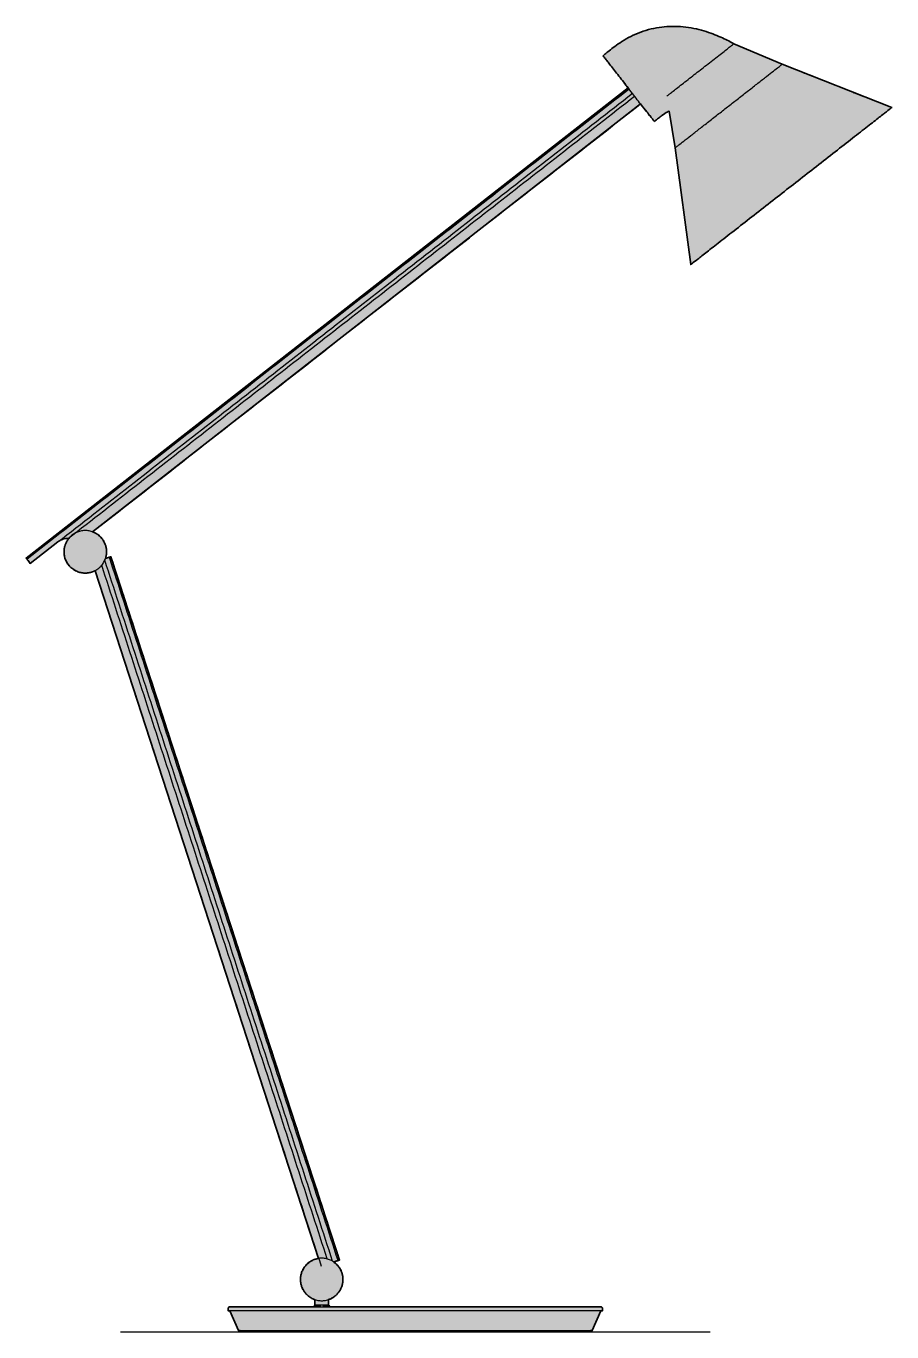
# Model space of a CAD drawing. Header units: millimetres. Extents: x -55 to 1027, y -524 to 768.
# Drawn here: x -55 to 454, y 0 to 768 of the extents above; entities that cross this region are included whole.
import ezdxf

# ---------------------------------------------------------------- set-up
doc = ezdxf.new("R2010")
doc.units = ezdxf.units.MM
doc.layers.add('Blocks', color=7, linetype='Continuous')
doc.layers.add('Blocks$Fill', color=7, linetype='Continuous', true_color=0xffffff)
for name, color, linetype, lineweight, true_color in [('Blocks$Inner', 7, 'Continuous', 25, 0x007f00), ('Blocks$Outline', 7, 'Continuous', 35, 0xff3f3f), ('Groud', 7, 'Continuous', 25, 0x243775)]:
    doc.layers.add(name, color=color, linetype=linetype, lineweight=lineweight, true_color=true_color)

# ---------------------------------------------------------------- blocks, each defined once
blk = doc.blocks.new('NJP Table Lamp Side')
at = {"layer": 'Blocks$Fill', "extrusion": (0, 0, -1)}
blk.add_hatch(color=256, dxfattribs=at).paths.add_polyline_path([(-70.37, 0), (-70.37, 0), (-276.39, 0), (-276.39, 0.8), (-277.14, 0.8), (-277.32, 0.8), (-277.36, 0.8), (-277.38, 0.8), (-277.38, 0.8), (-277.38, 0.8), (-277.38, 0.8), (-277.38, 0.8), (-277.38, 0.8), (-282.38, 12.3), (-283.13, 12.3), (-283.32, 12.3), (-283.36, 12.3), (-283.38, 12.3), (-283.38, 12.3), (-283.38, 12.3), (-283.38, 12.3), (-283.38, 12.3), (-283.38, 12.3), (-283.38, 13.8), (-283.38, 13.82), (-283.38, 13.85), (-283.38, 13.87), (-283.38, 13.89), (-283.37, 13.91), (-283.37, 13.94), (-283.37, 13.96), (-283.36, 13.98), (-283.36, 14.01), (-283.35, 14.03), (-283.35, 14.05), (-283.34, 14.08), (-283.33, 14.1), (-283.33, 14.12), (-283.32, 14.15), (-283.31, 14.17), (-283.3, 14.19), (-283.29, 14.21), (-283.28, 14.24), (-283.27, 14.26), (-283.26, 14.28), (-283.24, 14.3), (-283.23, 14.33), (-283.22, 14.35), (-283.2, 14.37), (-283.19, 14.39), (-283.17, 14.41), (-283.16, 14.43), (-283.14, 14.45), (-283.12, 14.47), (-283.11, 14.49), (-283.09, 14.51), (-283.07, 14.53), (-283.05, 14.54), (-283.03, 14.56), (-283.01, 14.58), (-282.99, 14.59), (-282.97, 14.61), (-282.95, 14.62), (-282.93, 14.64), (-282.91, 14.65), (-282.89, 14.66), (-282.86, 14.68), (-282.84, 14.69), (-282.82, 14.7), (-282.8, 14.71), (-282.77, 14.72), (-282.75, 14.73), (-282.73, 14.74), (-282.7, 14.75), (-282.68, 14.75), (-282.66, 14.76), (-282.63, 14.77), (-282.61, 14.77), (-282.59, 14.78), (-282.56, 14.78), (-282.54, 14.79), (-282.52, 14.79), (-282.5, 14.79), (-282.47, 14.8), (-282.45, 14.8), (-282.43, 14.8), (-282.41, 14.8), (-282.38, 14.8), (-282.38, 14.8), (-277.05, 14.8), (-261.56, 14.8), (-123.38, 14.8), (-122.38, 15.8), (-122.38, 18.98), (-122.61, 19.06), (-122.83, 19.15), (-123.06, 19.24), (-123.28, 19.33), (-123.5, 19.43), (-123.73, 19.53), (-123.95, 19.64), (-124.17, 19.75), (-124.39, 19.87), (-124.6, 19.99), (-124.82, 20.12), (-125.03, 20.25), (-125.24, 20.39), (-125.44, 20.53), (-125.65, 20.67), (-125.85, 20.82), (-126.05, 20.97), (-126.25, 21.13), (-126.44, 21.29), (-126.63, 21.46), (-126.82, 21.62), (-127, 21.8), (-127.19, 21.97), (-127.36, 22.15), (-127.54, 22.34), (-127.7, 22.53), (-127.87, 22.72), (-128.03, 22.91), (-128.19, 23.11), (-128.34, 23.31), (-128.49, 23.51), (-128.64, 23.71), (-128.78, 23.92), (-128.91, 24.13), (-129.04, 24.34), (-129.17, 24.56), (-129.29, 24.77), (-129.41, 24.99), (-129.52, 25.21), (-129.63, 25.43), (-129.73, 25.65), (-129.83, 25.88), (-129.93, 26.1), (-130.01, 26.33), (-130.1, 26.55), (-130.18, 26.78), (-130.25, 27.01), (-130.32, 27.23), (-130.39, 27.46), (-130.45, 27.69), (-130.51, 27.92), (-130.56, 28.14), (-130.61, 28.37), (-130.65, 28.6), (-130.69, 28.82), (-130.72, 29.05), (-130.75, 29.27), (-130.78, 29.5), (-130.8, 29.72), (-130.82, 29.94), (-130.83, 30.16), (-130.84, 30.38), (-130.85, 30.82), (-130.84, 31.16), (-130.83, 31.5), (-130.81, 31.84), (-130.77, 32.19), (-130.73, 32.54), (-130.67, 32.9), (-130.61, 33.25), (-130.53, 33.61), (-130.45, 33.96), (-130.35, 34.32), (-130.24, 34.67), (-130.12, 35.03), (-129.99, 35.38), (-129.84, 35.73), (-129.69, 36.08), (-129.52, 36.43), (-129.34, 36.77), (-129.15, 37.11), (-128.95, 37.44), (-128.74, 37.77), (-128.51, 38.09), (-128.28, 38.41), (-128.03, 38.72), (-127.78, 39.02), (-127.52, 39.32), (-127.24, 39.6), (-126.96, 39.88), (-126.67, 40.15), (-126.37, 40.4), (-126.06, 40.65), (-125.75, 40.89), (-125.43, 41.12), (-125.7, 41.2), (-127.32, 41.73), (-127.95, 41.94), (-128.61, 42.15), (-128.77, 42.2), (-128.82, 42.22), (-128.83, 42.22), (-128.83, 42.22), (-128.83, 42.22), (-128.83, 42.22), (-128.83, 42.22), (-128.83, 42.22), (5.59, 455.93), (5.59, 455.93), (5.59, 455.93), (5.59, 455.93), (5.59, 455.93), (5.6, 455.93), (5.61, 455.93), (5.65, 455.91), (5.81, 455.86), (6.47, 455.65), (7.1, 455.44), (8.72, 454.91), (8.78, 454.89), (8.71, 455.14), (8.63, 455.39), (8.56, 455.64), (8.5, 455.89), (8.45, 456.13), (8.39, 456.38), (8.35, 456.63), (8.31, 456.87), (8.27, 457.12), (8.24, 457.36), (8.21, 457.61), (8.19, 457.85), (8.18, 458.09), (8.17, 458.33), (8.16, 458.57), (8.16, 458.8), (8.16, 459.23), (8.19, 459.66), (8.2, 459.87), (8.22, 460.09), (8.25, 460.31), (8.28, 460.53), (8.31, 460.75), (8.35, 460.97), (8.39, 461.2), (8.43, 461.42), (8.48, 461.64), (8.54, 461.86), (8.6, 462.09), (8.66, 462.31), (8.73, 462.53), (8.8, 462.76), (8.88, 462.98), (8.96, 463.2), (9.04, 463.42), (9.13, 463.64), (9.23, 463.86), (9.33, 464.08), (9.43, 464.3), (9.54, 464.51), (9.65, 464.73), (9.77, 464.94), (9.89, 465.15), (10.01, 465.36), (10.15, 465.56), (10.28, 465.77), (10.42, 465.97), (10.56, 466.17), (10.71, 466.37), (10.86, 466.56), (11.02, 466.76), (11.17, 466.95), (11.34, 467.13), (11.5, 467.31), (11.67, 467.49), (11.85, 467.67), (12.03, 467.84), (12.21, 468.01), (12.39, 468.18), (12.58, 468.34), (12.77, 468.5), (12.96, 468.65), (13.16, 468.8), (13.35, 468.95), (13.55, 469.09), (13.76, 469.23), (13.96, 469.36), (14.17, 469.49), (14.38, 469.61), (14.59, 469.73), (14.81, 469.85), (15.02, 469.96), (15.24, 470.06), (15.45, 470.17), (15.67, 470.26), (15.89, 470.36), (16.11, 470.45), (16.33, 470.53), (-305.83, 722.24), (-313.89, 711.92), (-318.33, 715.4), (-319.23, 716.07), (-320.06, 716.64), (-320.78, 717.12), (-321.1, 717.31), (-321.37, 717.48), (-321.59, 717.61), (-321.79, 717.71), (-321.88, 717.76), (-321.96, 717.8), (-322.04, 717.83), (-322.11, 717.87), (-322.18, 717.9), (-322.25, 717.92), (-322.32, 717.94), (-322.38, 717.97), (-322.45, 717.99), (-322.51, 718), (-322.64, 718.04), (-326.05, 696.36), (-335.26, 627.73), (-335.26, 627.73), (-453.46, 720.08), (-453.46, 720.08), (-389.09, 745.61), (-360.65, 757.65), (-359.22, 758.44), (-357.64, 759.26), (-355.88, 760.14), (-353.94, 761.05), (-351.84, 761.98), (-349.56, 762.92), (-347.1, 763.85), (-344.46, 764.75), (-343.06, 765.19), (-341.62, 765.6), (-340.14, 766), (-338.63, 766.36), (-337.09, 766.69), (-335.53, 766.98), (-333.96, 767.23), (-332.38, 767.44), (-330.8, 767.61), (-329.22, 767.74), (-327.64, 767.82), (-326.06, 767.86), (-324.48, 767.86), (-322.91, 767.82), (-321.34, 767.73), (-319.77, 767.6), (-318.21, 767.43), (-316.65, 767.21), (-315.09, 766.95), (-313.54, 766.65), (-312, 766.3), (-310.46, 765.91), (-308.94, 765.48), (-307.42, 765), (-305.91, 764.48), (-304.42, 763.91), (-302.95, 763.3), (-301.5, 762.64), (-300.08, 761.95), (-298.7, 761.23), (-297.36, 760.49), (-296.08, 759.74), (-294.87, 759), (-293.73, 758.25), (-292.65, 757.52), (-291.63, 756.8), (-289.75, 755.42), (-288.09, 754.12), (-283.73, 750.54), (-298.5, 731.63), (55.44, 455.11), (55.44, 455.11), (55.44, 455.11), (55.44, 455.11), (55.44, 455.11), (55.44, 455.1), (55.43, 455.1), (55.41, 455.06), (55.3, 454.93), (54.89, 454.4), (54.89, 454.4), (54.89, 454.4), (54.89, 454.4), (54.89, 454.4), (54.89, 454.4), (54.88, 454.39), (54.85, 454.35), (54.71, 454.17), (54.27, 453.62), (52.97, 451.94), (36.74, 464.62), (36.49, 464.81), (36.25, 464.98), (36.01, 465.14), (35.79, 465.28), (35.63, 465.37), (35.47, 465.47), (35.31, 465.55), (35.15, 465.64), (34.99, 465.72), (34.83, 465.79), (34.67, 465.87), (34.51, 465.94), (34.34, 466.01), (34.18, 466.07), (34.01, 466.14), (33.84, 466.2), (33.65, 466.26), (33.46, 466.32), (33.26, 466.38), (33.07, 466.43), (32.87, 466.48), (32.68, 466.52), (32.48, 466.56), (32.28, 466.6), (32.08, 466.63), (31.87, 466.66), (31.67, 466.68), (31.46, 466.7), (31.25, 466.72), (31.03, 466.73), (30.82, 466.74), (30.6, 466.74), (30.32, 466.73), (30.5, 466.51), (30.67, 466.29), (30.84, 466.06), (31, 465.83), (31.15, 465.59), (31.3, 465.35), (31.45, 465.11), (31.59, 464.87), (31.72, 464.62), (31.85, 464.37), (31.97, 464.12), (32.08, 463.87), (32.19, 463.62), (32.29, 463.37), (32.39, 463.11), (32.48, 462.85), (32.57, 462.6), (32.65, 462.34), (32.72, 462.08), (32.79, 461.83), (32.85, 461.57), (32.9, 461.31), (32.95, 461.06), (33, 460.8), (33.03, 460.55), (33.07, 460.29), (33.1, 460.04), (33.12, 459.79), (33.14, 459.54), (33.15, 459.29), (33.15, 459.05), (33.16, 458.8), (33.15, 458.52), (33.14, 458.24), (33.13, 457.96), (33.11, 457.68), (33.08, 457.39), (33.04, 457.11), (33, 456.82), (32.95, 456.53), (32.89, 456.24), (32.83, 455.95), (32.75, 455.65), (32.67, 455.36), (32.59, 455.07), (32.49, 454.78), (32.39, 454.49), (32.28, 454.2), (32.16, 453.91), (32.04, 453.63), (31.9, 453.34), (31.76, 453.06), (31.61, 452.78), (31.46, 452.5), (31.29, 452.23), (31.12, 451.96), (30.94, 451.7), (30.75, 451.43), (30.56, 451.18), (30.36, 450.92), (30.15, 450.67), (29.94, 450.43), (29.72, 450.19), (29.5, 449.96), (29.26, 449.74), (29.03, 449.52), (28.78, 449.3), (28.54, 449.1), (28.28, 448.9), (28.03, 448.7), (27.76, 448.52), (27.5, 448.34), (27.23, 448.17), (26.95, 448), (26.68, 447.85), (26.4, 447.7), (26.12, 447.56), (25.83, 447.42), (25.55, 447.3), (25.26, 447.18), (24.97, 447.07), (24.68, 446.97), (24.39, 446.87), (24.1, 446.78), (23.81, 446.7), (23.51, 446.63), (23.22, 446.57), (22.93, 446.51), (22.64, 446.46), (22.35, 446.42), (22.07, 446.38), (21.78, 446.35), (21.5, 446.33), (21.21, 446.31), (20.93, 446.3), (20.66, 446.3), (20.31, 446.31), (19.96, 446.32), (19.6, 446.35), (19.25, 446.38), (18.89, 446.43), (18.52, 446.48), (18.16, 446.55), (17.8, 446.63), (17.43, 446.72), (17.07, 446.83), (16.7, 446.94), (16.34, 447.07), (15.98, 447.21), (15.62, 447.36), (15.26, 447.53), (14.91, 447.7), (-116.53, 43.18), (-116.27, 43.14), (-116.01, 43.09), (-115.75, 43.04), (-115.48, 42.98), (-115.22, 42.92), (-114.96, 42.85), (-114.7, 42.77), (-114.43, 42.69), (-114.17, 42.6), (-113.91, 42.5), (-113.65, 42.4), (-113.39, 42.29), (-113.14, 42.18), (-112.88, 42.06), (-112.63, 41.93), (-112.38, 41.8), (-112.13, 41.66), (-111.88, 41.51), (-111.64, 41.36), (-111.4, 41.2), (-111.16, 41.04), (-110.92, 40.87), (-110.69, 40.7), (-110.46, 40.52), (-110.24, 40.33), (-110.02, 40.14), (-109.81, 39.94), (-109.6, 39.74), (-109.39, 39.54), (-109.19, 39.32), (-109, 39.11), (-108.81, 38.89), (-108.62, 38.67), (-108.44, 38.44), (-108.27, 38.21), (-108.1, 37.97), (-107.94, 37.73), (-107.78, 37.49), (-107.63, 37.25), (-107.49, 37), (-107.35, 36.75), (-107.22, 36.5), (-107.09, 36.24), (-106.97, 35.99), (-106.86, 35.73), (-106.75, 35.47), (-106.65, 35.21), (-106.55, 34.95), (-106.46, 34.69), (-106.38, 34.43), (-106.31, 34.17), (-106.24, 33.9), (-106.17, 33.64), (-106.11, 33.38), (-106.06, 33.12), (-106.02, 32.86), (-105.98, 32.6), (-105.94, 32.34), (-105.91, 32.08), (-105.89, 31.83), (-105.87, 31.57), (-105.86, 31.32), (-105.85, 31.07), (-105.85, 30.82), (-105.86, 30.38), (-105.87, 30.16), (-105.88, 29.94), (-105.9, 29.72), (-105.92, 29.49), (-105.95, 29.27), (-105.98, 29.04), (-106.01, 28.82), (-106.05, 28.59), (-106.09, 28.36), (-106.14, 28.13), (-106.19, 27.9), (-106.25, 27.68), (-106.31, 27.45), (-106.38, 27.22), (-106.45, 26.99), (-106.53, 26.76), (-106.61, 26.53), (-106.69, 26.31), (-106.78, 26.08), (-106.88, 25.86), (-106.98, 25.63), (-107.08, 25.41), (-107.19, 25.19), (-107.3, 24.97), (-107.42, 24.75), (-107.54, 24.53), (-107.67, 24.32), (-107.8, 24.1), (-107.94, 23.89), (-108.08, 23.69), (-108.23, 23.48), (-108.38, 23.28), (-108.53, 23.08), (-108.69, 22.88), (-108.85, 22.69), (-109.02, 22.5), (-109.19, 22.31), (-109.37, 22.12), (-109.54, 21.94), (-109.73, 21.77), (-109.91, 21.59), (-110.1, 21.43), (-110.29, 21.26), (-110.49, 21.1), (-110.69, 20.94), (-110.89, 20.79), (-111.09, 20.64), (-111.3, 20.5), (-111.51, 20.36), (-111.72, 20.22), (-111.93, 20.09), (-112.15, 19.96), (-112.36, 19.84), (-112.58, 19.73), (-112.8, 19.61), (-113.02, 19.51), (-113.25, 19.4), (-113.47, 19.31), (-113.7, 19.21), (-113.92, 19.13), (-114.15, 19.04), (-114.38, 18.96), (-114.38, 15.8), (-113.38, 14.8), (-85.19, 14.8), (-69.71, 14.8), (-64.38, 14.8), (-64.35, 14.8), (-64.33, 14.8), (-64.31, 14.8), (-64.29, 14.8), (-64.26, 14.79), (-64.24, 14.79), (-64.22, 14.79), (-64.19, 14.78), (-64.17, 14.78), (-64.15, 14.77), (-64.12, 14.77), (-64.1, 14.76), (-64.08, 14.75), (-64.05, 14.75), (-64.03, 14.74), (-64.01, 14.73), (-63.99, 14.72), (-63.96, 14.71), (-63.94, 14.7), (-63.92, 14.69), (-63.9, 14.68), (-63.87, 14.66), (-63.85, 14.65), (-63.83, 14.64), (-63.81, 14.62), (-63.79, 14.61), (-63.77, 14.59), (-63.75, 14.58), (-63.73, 14.56), (-63.71, 14.54), (-63.69, 14.53), (-63.67, 14.51), (-63.65, 14.49), (-63.64, 14.47), (-63.62, 14.45), (-63.6, 14.43), (-63.59, 14.41), (-63.57, 14.39), (-63.56, 14.37), (-63.54, 14.35), (-63.53, 14.33), (-63.51, 14.3), (-63.5, 14.28), (-63.49, 14.26), (-63.48, 14.24), (-63.47, 14.21), (-63.46, 14.19), (-63.45, 14.17), (-63.44, 14.15), (-63.43, 14.12), (-63.42, 14.1), (-63.42, 14.08), (-63.41, 14.05), (-63.41, 14.03), (-63.4, 14.01), (-63.4, 13.98), (-63.39, 13.96), (-63.39, 13.94), (-63.39, 13.91), (-63.38, 13.89), (-63.38, 13.87), (-63.38, 13.85), (-63.38, 13.82), (-63.38, 13.8), (-63.38, 12.3), (-63.38, 12.3), (-63.38, 12.3), (-63.38, 12.3), (-63.38, 12.3), (-63.38, 12.3), (-63.39, 12.3), (-63.44, 12.3), (-63.62, 12.3), (-64.38, 12.3), (-69.38, 0.8), (-69.38, 0.8), (-69.38, 0.8), (-69.38, 0.8), (-69.38, 0.8), (-69.38, 0.8), (-69.39, 0.8), (-69.44, 0.8), (-69.62, 0.8), (-70.37, 0.8)], flags=0)
at = {"layer": 'Blocks$Inner'}
for points in [[(360.65, 757.65), (389.09, 745.61)], [(335.26, 627.73), (326.05, 696.36), (322.64, 718.04)], [(-54.27, 453.62), (-52.97, 451.94), (-36.74, 464.62)]]:
    blk.add_lwpolyline(points, dxfattribs=at)
for points, knots in [([(283.73, 750.54), (284.06, 750.81), (284.64, 751.3), (285.39, 751.92), (286.14, 752.54), (287.05, 753.29), (288.09, 754.12), (290.18, 755.78), (292.77, 757.74), (296.08, 759.74), (297.74, 760.74), (299.58, 761.75), (301.5, 762.64), (303.41, 763.54), (305.4, 764.33), (307.42, 765), (311.45, 766.34), (315.6, 767.2), (319.77, 767.6), (323.95, 768), (328.16, 767.95), (332.38, 767.44), (334.48, 767.19), (336.59, 766.82), (338.63, 766.36), (340.67, 765.9), (342.63, 765.34), (344.46, 764.75), (348.11, 763.58), (351.25, 762.28), (353.94, 761.05), (355.29, 760.43), (356.53, 759.83), (357.64, 759.26), (358.76, 758.7), (359.74, 758.17), (360.65, 757.65)], [338.175945, 338.175945, 338.175945, 338.175945, 340.312745, 340.312745, 340.312745, 343.799476, 343.799476, 343.799476, 353.586549, 353.586549, 353.586549, 359.735708, 359.735708, 359.735708, 366.113219, 366.113219, 366.113219, 378.791138, 378.791138, 378.791138, 391.44501, 391.44501, 391.44501, 397.796989, 397.796989, 397.796989, 403.844301, 403.844301, 403.844301, 414.041181, 414.041181, 414.041181, 418.149212, 418.149212, 418.149212, 421.554204, 421.554204, 421.554204, 421.554204]), ([(298.81, 731.23), (297.82, 732.49), (295.85, 735.02), (292.05, 739.88), (288.7, 744.17), (286.19, 747.39), (284.78, 749.18), (283.92, 750.29), (283.73, 750.54), (283.73, 750.54)], [285.193864, 285.193864, 285.193864, 285.193864, 291.816624, 298.439384, 311.684905, 318.307665, 324.930425, 331.553185, 338.175945, 338.175945, 338.175945, 338.175945]), ([(313.89, 711.92), (313.89, 711.92), (313.7, 712.17), (312.84, 713.28), (311.43, 715.07), (308.92, 718.3), (305.57, 722.58), (301.77, 727.44), (299.8, 729.97), (298.81, 731.23)], [246.850632, 246.850632, 246.850632, 246.850632, 251.643536, 256.43644, 261.229344, 266.022248, 275.608056, 280.40096, 285.193864, 285.193864, 285.193864, 285.193864]), ([(322.64, 718.04), (322.29, 717.95), (322, 717.85), (321.37, 717.48), (320.68, 717.08), (319.58, 716.34), (318.33, 715.4), (317.7, 714.93), (317.04, 714.4), (316.31, 713.83), (315.59, 713.25), (314.81, 712.63), (313.89, 711.92)], [236.145826, 236.145826, 236.145826, 236.145826, 237.514, 237.514, 237.514, 241.208692, 241.208692, 241.208692, 243.762448, 243.762448, 243.762448, 246.850632, 246.850632, 246.850632, 246.850632]), ([(-36.74, 464.62), (-36.42, 464.87), (-36.06, 465.11), (-35.58, 465.41), (-35.37, 465.53), (-34.73, 465.85), (-34.3, 466.04), (-32.82, 466.55), (-31.78, 466.74), (-30.6, 466.74)], [3.18742, 3.18742, 3.18742, 3.18742, 3.76613, 3.76613, 4.219905, 4.219905, 5.111145, 5.111145, 7.132328, 7.132328, 7.132328, 7.132328]), ([(117.38, 15.8), (116.59, 15.8), (115.83, 15.78), (114.71, 15.78), (114.38, 15.8), (114.38, 15.8)], [4.738666, 4.738666, 4.738666, 4.738666, 7.102839, 7.102839, 9.466145, 9.466145, 9.466145, 9.466145]), ([(114.38, 15.8), (114.38, 15.8), (114.46, 15.8), (114.76, 15.8), (114.98, 15.8), (115.53, 15.8), (115.86, 15.8), (116.59, 15.8), (116.98, 15.8), (117.38, 15.8)], [0, 0, 0, 0, 1.191806, 1.191806, 2.36374, 2.36374, 3.535673, 3.535673, 4.72748, 4.72748, 4.72748, 4.72748]), ([(119.38, 15.8), (120.17, 15.8), (120.92, 15.78), (121.79, 15.78), (122.02, 15.78), (122.18, 15.79)], [6.361352, 6.361352, 6.361352, 6.361352, 8.725091, 8.725091, 10.004882, 10.004882, 10.004882, 10.004882]), ([(122.38, 15.8), (122.38, 15.8), (122.3, 15.8), (122, 15.8), (121.78, 15.8), (121.22, 15.8), (120.9, 15.8), (120.17, 15.8), (119.78, 15.8), (119.38, 15.8)], [0.004625, 0.004625, 0.004625, 0.004625, 1.196432, 1.196432, 2.368365, 2.368365, 3.540298, 3.540298, 4.732104, 4.732104, 4.732104, 4.732104]), ([(117.41, 14.8), (116.35, 14.8), (115.33, 14.77), (114.51, 14.77), (114.44, 14.77), (114.38, 14.77)], [4.732191, 4.732191, 4.732191, 4.732191, 7.909216, 7.909216, 8.202591, 8.202591, 8.202591, 8.202591]), ([(122.37, 14.77), (122.31, 14.77), (122.24, 14.77), (121.42, 14.77), (120.4, 14.8), (119.34, 14.8)], [2.882268, 2.882268, 2.882268, 2.882268, 3.178319, 3.178319, 6.35664, 6.35664, 6.35664, 6.35664])]:
    blk.add_open_spline(points, degree=3, knots=knots, dxfattribs=at)
for points, knots in [([(321.25, 726.87), (321.25, 726.87), (340.95, 742.26), (360.65, 757.65), (360.65, 757.65)], [0, 0, 0, 39.269908, 39.269908, 78.539816, 78.539816, 78.539816]), ([(326.05, 696.36), (326.05, 696.36), (357.57, 720.99), (389.09, 745.61), (389.09, 745.61)], [-125.663706, -125.663706, -125.663706, -62.831853, -62.831853, 0, 0, 0]), ([(453.46, 720.08), (453.46, 720.08), (394.36, 673.9), (335.26, 627.73), (335.26, 627.73)], [0.227187, 0.227187, 0.227187, 118.036911, 118.036911, 235.846636, 235.846636, 235.846636]), ([(-8.16, 458.8), (-8.16, 471.3), (-20.66, 471.3), (-33.16, 471.3), (-33.16, 458.8)], [39.269908, 39.269908, 39.269908, 58.904862, 58.904862, 78.539816, 78.539816, 78.539816]), ([(-33.16, 458.8), (-33.16, 446.3), (-20.66, 446.3), (-8.16, 446.3), (-8.16, 458.8)], [78.539816, 78.539816, 78.539816, 98.17477, 98.17477, 117.809725, 117.809725, 117.809725]), ([(130.85, 30.82), (130.85, 43.32), (118.35, 43.32), (105.85, 43.32), (105.85, 30.82)], [0, 0, 0, 19.634954, 19.634954, 39.269908, 39.269908, 39.269908]), ([(105.85, 30.82), (105.85, 18.32), (118.35, 18.32), (130.85, 18.32), (130.85, 30.82)], [39.269908, 39.269908, 39.269908, 58.904862, 58.904862, 78.539816, 78.539816, 78.539816]), ([(283.38, 12.3), (283.38, 12.3), (173.38, 12.3), (63.38, 12.3), (63.38, 12.3)], [489.877033, 489.877033, 489.877033, 662.664629, 662.664629, 835.452225, 835.452225, 835.452225]), ([(69.38, 0.8), (69.38, 0.8), (173.38, 0.8), (277.38, 0.8), (277.38, 0.8)], [12.539224, 12.539224, 12.539224, 175.902042, 175.902042, 339.26486, 339.26486, 339.26486]), ([(276.39, 0), (276.39, 0), (173.38, 0), (70.37, 0), (70.37, 0)], [0, 0, 0, 161.802262, 161.802262, 323.604525, 323.604525, 323.604525])]:
    blk.add_rational_spline(points, [1, 0.707106781187, 1, 0.707106781187, 1], degree=2, knots=knots, dxfattribs=at)
for points, degree in [([(389.09, 745.61), (453.46, 720.08)], 1), ([(-55.44, 455.11), (298.5, 731.63)], 1), ([(299.05, 730.93), (-54.89, 454.4)], 1), ([(-36.74, 464.62), (300.97, 728.47)], 1), ([(-30.6, 466.74), (302.27, 726.8)], 1), ([(-16.33, 470.53), (305.83, 722.23)], 1), ([(-30.6, 466.74), (-30.5, 466.74), (-30.41, 466.74), (-30.32, 466.74)], 3), ([(124.77, 41.54), (-9.19, 453.83)], 1), ([(-8.72, 454.91), (-7.1, 455.44)], 1), ([(127.95, 41.94), (-6.47, 455.65)], 1), ([(-5.59, 455.93), (128.83, 42.22)], 1), ([(-14.91, 447.7), (117.98, 38.7)], 1), ([(121.6, 42.89), (-10.97, 450.9)], 1), ([(125.7, 41.2), (127.32, 41.73)], 1), ([(113.38, 14.8), (113.71, 15.13), (114.04, 15.47), (114.38, 15.8)], 3), ([(114.38, 15.8), (114.38, 19)], 1), ([(119.38, 15.8), (117.38, 15.8)], 1), ([(117.38, 15.8), (117.39, 15.47), (117.4, 15.13), (117.41, 14.8)], 3), ([(119.34, 14.8), (119.35, 15.13), (119.37, 15.47), (119.38, 15.8)], 3), ([(122.38, 19), (122.38, 15.81)], 1), ([(123.38, 14.8), (123.04, 15.13), (122.71, 15.47), (122.38, 15.8)], 3), ([(63.38, 12.3), (63.38, 13.8)], 1), ([(64.38, 14.8), (64.38, 14.8), (66.22, 14.8), (69.71, 14.8)], 3), ([(64.38, 12.3), (69.38, 0.8)], 1), ([(85.19, 14.8), (91.9, 14.8), (108.25, 14.8), (139.14, 14.8), (173.38, 14.8), (207.62, 14.8), (238.51, 14.8), (254.86, 14.8), (261.56, 14.8)], 3), ([(277.05, 14.8), (280.53, 14.8), (282.38, 14.8), (282.38, 14.8)], 3), ([(277.38, 0.8), (282.38, 12.3)], 1), ([(283.38, 13.8), (283.38, 12.3)], 1), ([(70.37, 0), (70.37, 0.8)], 1), ([(276.39, 0.8), (276.39, 0)], 1)]:
    blk.add_open_spline(points, degree=degree, dxfattribs=at)
for points, weights in [([(-54.89, 454.4), (-55.44, 455.11), (-55.44, 455.11)], [1, 0.997972905988, 0.999999998067]), ([(-54.89, 454.4), (-54.89, 454.4), (-54.27, 453.62)], [1, 0.707106781183, 1]), ([(-8.78, 454.89), (-8.75, 454.9), (-8.72, 454.91)], [0.982247435615, 0.990441804141, 1]), ([(-7.1, 455.44), (-6.64, 455.59), (-6.47, 455.65)], [1, 0.829037572556, 1]), ([(-6.47, 455.65), (-5.59, 455.93), (-5.59, 455.93)], [1, 0.998010902081, 1]), ([(125.43, 41.12), (125.56, 41.16), (125.7, 41.2)], [0.942240740668, 0.957875553386, 1]), ([(127.32, 41.73), (127.78, 41.88), (127.95, 41.94)], [1, 0.829037572553, 1]), ([(128.83, 42.22), (128.83, 42.22), (127.95, 41.94)], [1, 0.998010902081, 1]), ([(63.38, 13.8), (63.38, 14.8), (64.38, 14.8)], [1, 0.707404258722, 0.999405649197]), ([(69.71, 14.8), (75.05, 14.8), (85.19, 14.8)], [0.902750339224, 0.869680947411, 0.858840265006]), ([(261.56, 14.8), (271.71, 14.8), (277.05, 14.8)], [0.858840265006, 0.869680947411, 0.902750339224]), ([(282.38, 14.8), (283.38, 14.8), (283.38, 13.8)], [0.99943623346, 0.707388936267, 1])]:
    blk.add_rational_spline(points, weights, degree=2, dxfattribs=at)
at = {"layer": 'Blocks$Outline'}
for points in [[(389.09, 745.61), (360.65, 757.65)], [(453.46, 720.08), (389.09, 745.61)], [(298.5, 731.63), (-55.44, 455.11)], [(-16.33, 470.53), (305.83, 722.24)], [(322.64, 718.04), (326.05, 696.36)], [(326.05, 696.36), (335.26, 627.73)], [(-52.97, 451.94), (-36.74, 464.62)], [(-54.27, 453.62), (-52.97, 451.94)], [(-8.72, 454.91), (-8.78, 454.89)], [(-7.1, 455.44), (-8.72, 454.91)], [(128.83, 42.22), (-5.59, 455.93)], [(-14.91, 447.7), (116.53, 43.18)], [(125.7, 41.2), (127.32, 41.73)], [(114.38, 15.8), (113.38, 14.8)], [(114.38, 18.96), (114.38, 15.8)], [(122.38, 15.8), (122.38, 18.98)], [(123.38, 14.8), (122.38, 15.8)], [(63.38, 13.8), (63.38, 12.3)], [(64.38, 12.3), (69.38, 0.8)], [(277.38, 0.8), (282.38, 12.3)], [(283.38, 12.3), (283.38, 13.8)], [(70.37, 0.8), (70.37, 0)], [(276.39, 0), (276.39, 0.8)]]:
    blk.add_lwpolyline(points, dxfattribs=at)
for points, knots in [([(360.65, 757.65), (359.74, 758.17), (358.76, 758.7), (357.64, 759.26), (356.53, 759.83), (355.29, 760.43), (353.94, 761.05), (351.25, 762.28), (348.11, 763.58), (344.46, 764.75), (342.63, 765.34), (340.67, 765.9), (338.63, 766.36), (336.59, 766.82), (334.48, 767.19), (332.38, 767.44), (328.16, 767.95), (323.95, 768), (319.77, 767.6), (315.6, 767.2), (311.45, 766.34), (307.42, 765), (305.4, 764.33), (303.41, 763.54), (301.5, 762.64), (299.58, 761.75), (297.74, 760.74), (296.08, 759.74), (292.77, 757.74), (290.18, 755.78), (288.09, 754.12), (287.05, 753.29), (286.14, 752.54), (285.39, 751.92), (284.64, 751.3), (284.06, 750.81), (283.73, 750.54)], [0.100145, 0.100145, 0.100145, 0.100145, 3.505137, 3.505137, 3.505137, 7.613168, 7.613168, 7.613168, 17.810048, 17.810048, 17.810048, 23.85736, 23.85736, 23.85736, 30.209339, 30.209339, 30.209339, 42.863211, 42.863211, 42.863211, 55.54113, 55.54113, 55.54113, 61.918641, 61.918641, 61.918641, 68.067799, 68.067799, 68.067799, 77.854873, 77.854873, 77.854873, 81.341603, 81.341603, 81.341603, 83.478403, 83.478403, 83.478403, 83.478403]), ([(283.73, 750.54), (283.73, 750.54), (283.92, 750.29), (284.78, 749.18), (286.19, 747.39), (288.7, 744.17), (292.05, 739.88), (295.75, 735.15), (297.61, 732.76), (298.5, 731.63)], [-52.982081, -52.982081, -52.982081, -52.982081, -46.359321, -39.736561, -33.113801, -26.491041, -13.24552, -6.62276, -0.701647, -0.701647, -0.701647, -0.701647]), ([(305.83, 722.24), (307.17, 720.52), (309.21, 717.92), (311.43, 715.07), (312.84, 713.28), (313.7, 712.17), (313.89, 711.92), (313.89, 711.92)], [-64.856625, -64.856625, -64.856625, -64.856625, -57.514847, -52.721943, -47.929039, -43.136135, -38.343232, -38.343232, -38.343232, -38.343232]), ([(313.89, 711.92), (314.81, 712.63), (315.59, 713.25), (316.31, 713.83), (317.04, 714.4), (317.7, 714.93), (318.33, 715.4), (319.58, 716.34), (320.68, 717.08), (321.37, 717.48), (322, 717.85), (322.29, 717.95), (322.64, 718.04)], [0.066122, 0.066122, 0.066122, 0.066122, 3.154306, 3.154306, 3.154306, 5.708062, 5.708062, 5.708062, 9.402755, 9.402755, 9.402755, 10.770928, 10.770928, 10.770928, 10.770928]), ([(-36.74, 464.62), (-36.42, 464.87), (-36.06, 465.11), (-35.58, 465.41), (-35.37, 465.53), (-34.73, 465.85), (-34.3, 466.04), (-32.82, 466.55), (-31.78, 466.74), (-30.6, 466.74)], [-40.802692, -40.802692, -40.802692, -40.802692, -40.223982, -40.223982, -39.770208, -39.770208, -38.878967, -38.878967, -36.857784, -36.857784, -36.857784, -36.857784]), ([(113.38, 14.8), (112, 14.8), (101.25, 14.8), (91.9, 14.8), (85.19, 14.8)], [0.64844545, 0.64844545, 0.64844545, 0.64844545, 0.66, 0.74, 0.74, 0.74, 0.74]), ([(261.56, 14.8), (254.86, 14.8), (238.51, 14.8), (207.62, 14.8), (173.38, 14.8), (144.65, 14.8), (128.62, 14.8), (123.38, 14.8)], [0.26, 0.26, 0.26, 0.26, 0.34, 0.42, 0.5, 0.58, 0.6213628, 0.6213628, 0.6213628, 0.6213628]), ([(282.38, 14.8), (282.38, 14.8), (282.37, 14.8), (280.52, 14.8), (277.05, 14.8)], [0.000158161, 0.000158161, 0.000158161, 0.000158161, 0.000183623, 0.01, 0.01, 0.01, 0.01])]:
    blk.add_open_spline(points, degree=3, knots=knots, dxfattribs=at)
for points, weights, knots in [([(335.26, 627.73), (335.26, 627.73), (394.36, 673.9), (453.46, 720.08), (453.46, 720.08)], [1, 0.707106781187, 1, 0.707106781187, 1], [-235.619449, -235.619449, -235.619449, -117.809725, -117.809725, 0, 0, 0]), ([(-33.16, 458.8), (-33.16, 446.3), (-20.66, 446.3), (-17.61, 446.3), (-14.91, 447.7)], [1, 0.707106781187, 1, 0.908349746489, 0.874056703245], [0, 0, 0, 19.634954, 19.634954, 25.778997, 25.778997, 25.778997]), ([(283.38, 13.8), (283.38, 14.8), (282.38, 14.8), (282.38, 14.8)], [1, 0.70740425872, 0.999413294847, 0.999420940896], [0, 0, 0, 0.9990105, 0.9990367, 0.9990367, 0.9990367]), ([(70.37, 0), (70.37, 0), (173.38, 0), (276.39, 0), (276.39, 0)], [1, 0.707106781187, 1, 0.707106781187, 1], [-323.604525, -323.604525, -323.604525, -161.802262, -161.802262, 0, 0, 0])]:
    blk.add_rational_spline(points, weights, degree=2, knots=knots, dxfattribs=at)
for points, weights in [([(-8.16, 458.8), (-8.16, 467.52), (-16.33, 470.53)], [1, 0.775938910593, 0.894687886844]), ([(-30.32, 466.73), (-33.16, 463.28), (-33.16, 458.8)], [0.855600798268, 0.870869161211, 1]), ([(-55.44, 455.11), (-55.44, 455.11), (-54.89, 454.4)], [1, 0.997972905021, 1]), ([(-54.89, 454.4), (-54.89, 454.4), (-54.27, 453.62)], [1, 0.707106781183, 1]), ([(-8.78, 454.89), (-8.16, 456.8), (-8.16, 458.8)], [0.901934894659, 0.937727657614, 1]), ([(-6.47, 455.65), (-6.64, 455.59), (-7.1, 455.44)], [1, 0.829037572556, 1]), ([(-5.59, 455.93), (-5.59, 455.93), (-6.47, 455.65)], [1, 0.998010902081, 1]), ([(116.53, 43.18), (105.85, 41.61), (105.85, 30.82)], [0.947018938767, 0.736558892319, 1]), ([(125.43, 41.12), (125.56, 41.16), (125.7, 41.2)], [0.942697755529, 0.958483775194, 1]), ([(130.85, 30.82), (130.85, 37.39), (125.43, 41.12)], [1, 0.821095379169, 0.860747292247]), ([(127.32, 41.73), (127.78, 41.88), (127.95, 41.94)], [1, 0.829037572553, 1]), ([(127.95, 41.94), (128.83, 42.22), (128.83, 42.22)], [1, 0.998010902081, 1]), ([(105.85, 30.82), (105.85, 21.82), (114.38, 18.96)], [1, 0.770361089255, 0.900812654772]), ([(122.38, 18.98), (130.85, 21.87), (130.85, 30.82)], [0.899746302731, 0.771305014553, 1]), ([(64.38, 14.8), (63.38, 14.8), (63.38, 13.8)], [0.999405649197, 0.707404258722, 1]), ([(63.38, 12.3), (63.38, 12.3), (64.38, 12.3)], [1, 0.972748379653, 0.950567896252]), ([(85.19, 14.8), (75.05, 14.8), (69.71, 14.8)], [0.858840265006, 0.869680947411, 0.902750339224]), ([(277.05, 14.8), (271.71, 14.8), (261.56, 14.8)], [0.902750339224, 0.869680947411, 0.858840265006]), ([(282.38, 12.3), (283.38, 12.3), (283.38, 12.3)], [0.950567896252, 0.972748379653, 1]), ([(69.38, 0.8), (69.38, 0.8), (70.37, 0.8)], [1, 0.972105074059, 0.949523530903]), ([(276.39, 0.8), (277.38, 0.8), (277.38, 0.8)], [0.949523530903, 0.972105074059, 1])]:
    blk.add_rational_spline(points, weights, degree=2, dxfattribs=at)
for points in [[(-30.6, 466.74), (-30.5, 466.74), (-30.41, 466.74), (-30.32, 466.73)], [(69.71, 14.8), (66.22, 14.8), (64.38, 14.8), (64.38, 14.8)]]:
    blk.add_open_spline(points, degree=3, dxfattribs=at)

msp = doc.modelspace()

# ---------------------------------------------------------------- linework, layer by layer
at = {"layer": 'Groud'}
msp.add_lwpolyline([(0, 0), (346.76, 0)], dxfattribs=at)

# ---------------------------------------------------------------- block references
at = {"layer": 'Blocks'}
msp.add_blockref('NJP Table Lamp Side', (0, 0), dxfattribs=at)

doc.saveas('drawing.dxf')
